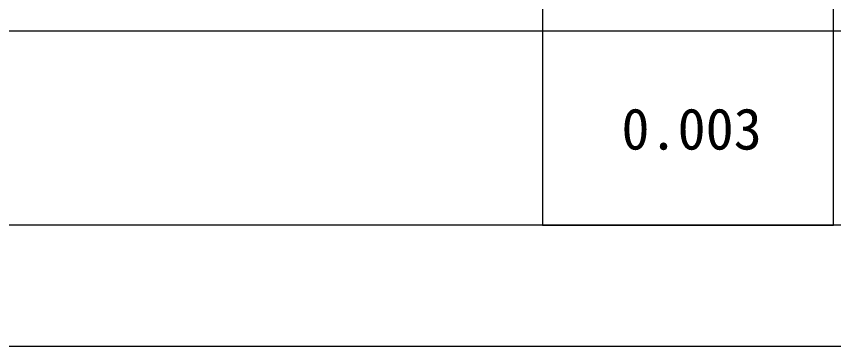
# Model space of a CAD drawing. Header units: millimetres. Extents: x 0 to 297, y 0 to 210.
# Drawn here: x 82.84 to 116.53, y 5 to 18.59 of the extents above; entities that cross this region are included whole.
import ezdxf

# ---------------------------------------------------------------- set-up
doc = ezdxf.new("R2010")
doc.units = ezdxf.units.MM
doc.header["$LTSCALE"] = 0.3
doc.layers.add('图框', color=7, linetype='Continuous', lineweight=35)
doc.styles.get("Standard").update_dxf_attribs({"font": 'arial.ttf'})

msp = doc.modelspace()

# ---------------------------------------------------------------- linework, layer by layer
at = {"layer": '图框', "lineweight": 9}
for p, q in [((104.523, 42), (104.523, 10)), ((116.523, 10), (116.523, 26)), ((10, 18), (104.523, 18)), ((104.523, 18), (116.523, 18)), ((116.523, 18), (128.528, 18)), ((128.528, 10), (10, 10)), ((104.523, 10), (116.523, 10)), ((292, 5), (5, 5))]:
    msp.add_line(p, q, dxfattribs=at)
at = {"layer": '图框', "color": 4, "lineweight": 9}
msp.add_line((107, 10), (107.43, 10), dxfattribs=at)

# ---------------------------------------------------------------- texts
at = {"layer": '图框', "lineweight": 9, "insert": (107.78, 14.81), "char_height": 1.7, "width": 14.11582, "attachment_point": 1}
msp.add_mtext('{\\fNSimSun|b1|i0|c134|p49;0.003\\P}', dxfattribs=at)

doc.saveas('drawing.dxf')
